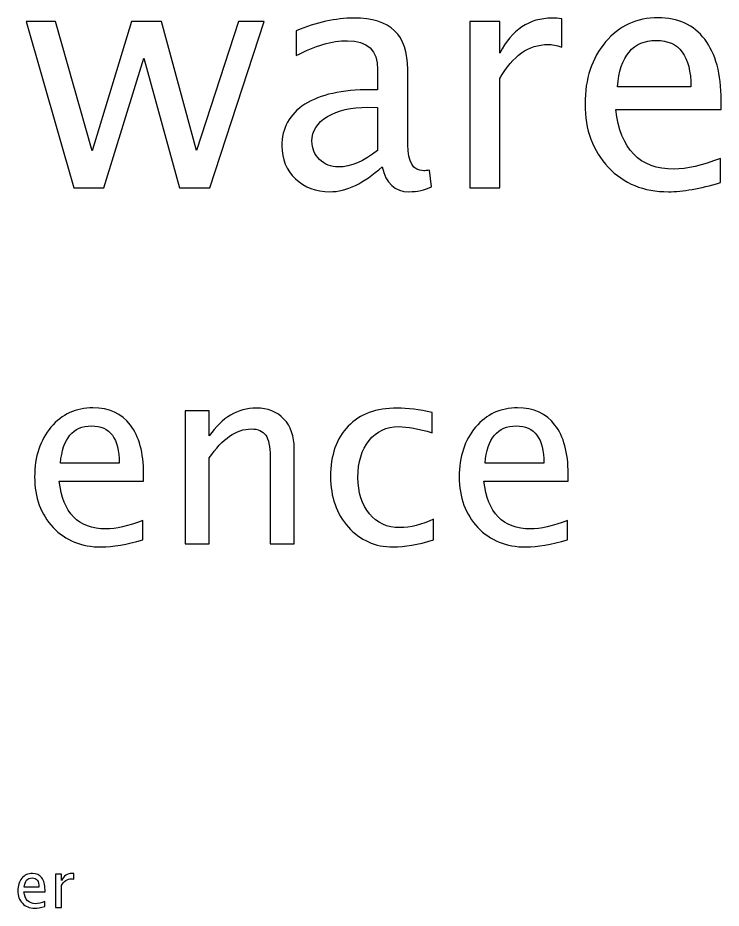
# Model space of a CAD drawing. Header units: centimetres. Extents: x -29.3 to 23.2, y -15.4 to 28.7.
# Drawn here: x 3.3 to 9.23, y 20.6 to 28.1 of the extents above; entities that cross this region are included whole.
import ezdxf

# ---------------------------------------------------------------- set-up
doc = ezdxf.new("R2010")
doc.units = ezdxf.units.CM
doc.header["$MEASUREMENT"] = 0
doc.layers.add('Layer 1', color=7, linetype='Continuous')

msp = doc.modelspace()

# ---------------------------------------------------------------- linework, layer by layer
at = {"layer": 'Layer 1'}
for points, knots in [([(3.77297, 26.67044), (3.77297, 26.67044), (3.3708, 28.07273), (3.3708, 28.07273), (3.3708, 28.07273), (3.3708, 28.07273), (3.61863, 28.07273), (3.61863, 28.07273), (3.61863, 28.07273), (3.61863, 28.07273), (3.92687, 26.98397), (3.92687, 26.98397), (3.92687, 26.98397), (3.92687, 26.98397), (4.25936, 28.07273), (4.25936, 28.07273), (4.25936, 28.07273), (4.25936, 28.07273), (4.51336, 28.07273), (4.51336, 28.07273), (4.51336, 28.07273), (4.51336, 28.07273), (4.80573, 26.98573), (4.80573, 26.98573), (4.80573, 26.98573), (4.80573, 26.98573), (5.15939, 28.07273), (5.15939, 28.07273), (5.15939, 28.07273), (5.15939, 28.07273), (5.37634, 28.07273), (5.37634, 28.07273), (5.37634, 28.07273), (5.37634, 28.07273), (4.91862, 26.67044), (4.91862, 26.67044), (4.91862, 26.67044), (4.91862, 26.67044), (4.66462, 26.67044), (4.66462, 26.67044), (4.66462, 26.67044), (4.66462, 26.67044), (4.36387, 27.76405), (4.36387, 27.76405), (4.36387, 27.76405), (4.36387, 27.76405), (4.02697, 26.67044), (4.02697, 26.67044), (4.02697, 26.67044), (4.02697, 26.67044), (3.77297, 26.67044), (3.77297, 26.67044)], [0, 0, 0, 0, 0.0714286, 0.0714286, 0.0714286, 0.0714286, 0.1428571, 0.1428571, 0.1428571, 0.1428571, 0.2142857, 0.2142857, 0.2142857, 0.2142857, 0.2857143, 0.2857143, 0.2857143, 0.2857143, 0.3571429, 0.3571429, 0.3571429, 0.3571429, 0.4285714, 0.4285714, 0.4285714, 0.4285714, 0.5, 0.5, 0.5, 0.5, 0.5714286, 0.5714286, 0.5714286, 0.5714286, 0.6428571, 0.6428571, 0.6428571, 0.6428571, 0.7142857, 0.7142857, 0.7142857, 0.7142857, 0.7857143, 0.7857143, 0.7857143, 0.7857143, 0.8571429, 0.8571429, 0.8571429, 0.8571429, 1, 1, 1, 1]), ([(6.37029, 26.84903), (6.21772, 26.7088), (6.07087, 26.63869), (5.92976, 26.63869), (5.92976, 26.63869), (5.81379, 26.63869), (5.71721, 26.67485), (5.64093, 26.74761), (5.64093, 26.74761), (5.5642, 26.82037), (5.52583, 26.91209), (5.52583, 27.02278), (5.52583, 27.02278), (5.52583, 27.17579), (5.59021, 27.29353), (5.71898, 27.37555), (5.71898, 27.37555), (5.84774, 27.45757), (6.03251, 27.49858), (6.27328, 27.49858), (6.27328, 27.49858), (6.27328, 27.49858), (6.33281, 27.49858), (6.33281, 27.49858), (6.33281, 27.49858), (6.33281, 27.49858), (6.33281, 27.66748), (6.33281, 27.66748), (6.33281, 27.66748), (6.33281, 27.8302), (6.24814, 27.91133), (6.07837, 27.91133), (6.07837, 27.91133), (5.94696, 27.91133), (5.8032, 27.86988), (5.64754, 27.78698), (5.64754, 27.78698), (5.64754, 27.78698), (5.64754, 27.996), (5.64754, 27.996), (5.64754, 27.996), (5.81864, 28.06656), (5.98003, 28.10183), (6.13129, 28.10183), (6.13129, 28.10183), (6.28695, 28.10183), (6.40204, 28.06656), (6.47568, 27.99556), (6.47568, 27.99556), (6.54977, 27.92456), (6.58681, 27.8152), (6.58681, 27.66748), (6.58681, 27.66748), (6.58681, 27.66748), (6.58681, 27.0338), (6.58681, 27.0338), (6.58681, 27.0338), (6.58681, 26.88872), (6.63135, 26.81596), (6.72086, 26.81596), (6.72086, 26.81596), (6.73189, 26.81596), (6.7482, 26.81772), (6.76981, 26.82125), (6.76981, 26.82125), (6.76981, 26.82125), (6.78789, 26.68014), (6.78789, 26.68014), (6.78789, 26.68014), (6.73013, 26.65236), (6.66663, 26.63869), (6.59695, 26.63869), (6.59695, 26.63869), (6.47833, 26.63869), (6.40292, 26.7088), (6.37029, 26.84903)], [0, 0, 0, 0, 0.05, 0.05, 0.05, 0.05, 0.1, 0.1, 0.1, 0.1, 0.15, 0.15, 0.15, 0.15, 0.2, 0.2, 0.2, 0.2, 0.25, 0.25, 0.25, 0.25, 0.3, 0.3, 0.3, 0.3, 0.35, 0.35, 0.35, 0.35, 0.4, 0.4, 0.4, 0.4, 0.45, 0.45, 0.45, 0.45, 0.5, 0.5, 0.5, 0.5, 0.55, 0.55, 0.55, 0.55, 0.6, 0.6, 0.6, 0.6, 0.65, 0.65, 0.65, 0.65, 0.7, 0.7, 0.7, 0.7, 0.75, 0.75, 0.75, 0.75, 0.8, 0.8, 0.8, 0.8, 0.85, 0.85, 0.85, 0.85, 0.9, 0.9, 0.9, 0.9, 1, 1, 1, 1]), ([(7.10848, 26.67044), (7.10848, 26.67044), (7.10848, 28.07273), (7.10848, 28.07273), (7.10848, 28.07273), (7.10848, 28.07273), (7.36248, 28.07273), (7.36248, 28.07273), (7.36248, 28.07273), (7.36248, 28.07273), (7.36248, 27.80771), (7.36248, 27.80771), (7.36248, 27.80771), (7.46346, 28.00394), (7.60986, 28.10183), (7.80213, 28.10183), (7.80213, 28.10183), (7.82815, 28.10183), (7.85549, 28.09963), (7.88371, 28.09522), (7.88371, 28.09522), (7.88371, 28.09522), (7.88371, 27.85754), (7.88371, 27.85754), (7.88371, 27.85754), (7.83961, 27.87209), (7.80081, 27.87958), (7.76729, 27.87958), (7.76729, 27.87958), (7.6059, 27.87958), (7.47096, 27.78433), (7.36248, 27.59339), (7.36248, 27.59339), (7.36248, 27.59339), (7.36248, 26.67044), (7.36248, 26.67044), (7.36248, 26.67044), (7.36248, 26.67044), (7.10848, 26.67044), (7.10848, 26.67044)], [0, 0, 0, 0, 0.0909091, 0.0909091, 0.0909091, 0.0909091, 0.1818182, 0.1818182, 0.1818182, 0.1818182, 0.2727273, 0.2727273, 0.2727273, 0.2727273, 0.3636364, 0.3636364, 0.3636364, 0.3636364, 0.4545455, 0.4545455, 0.4545455, 0.4545455, 0.5454545, 0.5454545, 0.5454545, 0.5454545, 0.6363636, 0.6363636, 0.6363636, 0.6363636, 0.7272727, 0.7272727, 0.7272727, 0.7272727, 0.8181818, 0.8181818, 0.8181818, 0.8181818, 1, 1, 1, 1]), ([(9.2203, 26.71542), (9.04964, 26.66427), (8.90368, 26.63869), (8.78197, 26.63869), (8.78197, 26.63869), (8.57427, 26.63869), (8.40538, 26.70748), (8.2753, 26.84462), (8.2753, 26.84462), (8.14521, 26.98177), (8.07994, 27.15948), (8.07994, 27.3782), (8.07994, 27.3782), (8.07994, 27.59031), (8.13727, 27.76449), (8.25236, 27.90075), (8.25236, 27.90075), (8.36746, 28.03657), (8.51474, 28.10448), (8.69422, 28.10448), (8.69422, 28.10448), (8.86399, 28.10448), (8.9954, 28.04407), (9.08801, 27.92324), (9.08801, 27.92324), (9.18061, 27.80241), (9.22691, 27.63132), (9.22691, 27.40951), (9.22691, 27.40951), (9.22691, 27.40951), (9.22559, 27.3319), (9.22559, 27.3319), (9.22559, 27.3319), (9.22559, 27.3319), (8.33924, 27.3319), (8.33924, 27.3319), (8.33924, 27.3319), (8.37628, 26.99676), (8.53988, 26.82919), (8.8296, 26.82919), (8.8296, 26.82919), (8.93587, 26.82919), (9.06596, 26.85918), (9.2203, 26.91915), (9.2203, 26.91915), (9.2203, 26.91915), (9.2203, 26.71542), (9.2203, 26.71542)], [0, 0, 0, 0, 0.0769231, 0.0769231, 0.0769231, 0.0769231, 0.1538462, 0.1538462, 0.1538462, 0.1538462, 0.2307692, 0.2307692, 0.2307692, 0.2307692, 0.3076923, 0.3076923, 0.3076923, 0.3076923, 0.3846154, 0.3846154, 0.3846154, 0.3846154, 0.4615385, 0.4615385, 0.4615385, 0.4615385, 0.5384615, 0.5384615, 0.5384615, 0.5384615, 0.6153846, 0.6153846, 0.6153846, 0.6153846, 0.6923077, 0.6923077, 0.6923077, 0.6923077, 0.7692308, 0.7692308, 0.7692308, 0.7692308, 0.8461538, 0.8461538, 0.8461538, 0.8461538, 1, 1, 1, 1]), ([(8.35247, 27.5224), (8.35247, 27.5224), (8.97159, 27.5224), (8.97159, 27.5224), (8.97159, 27.5224), (8.97159, 27.78345), (8.87413, 27.91398), (8.67967, 27.91398), (8.67967, 27.91398), (8.48387, 27.91398), (8.37495, 27.78345), (8.35247, 27.5224)], [0, 0, 0, 0, 0.25, 0.25, 0.25, 0.25, 0.5, 0.5, 0.5, 0.5, 1, 1, 1, 1]), ([(6.33281, 26.9875), (6.33281, 26.9875), (6.33281, 27.34777), (6.33281, 27.34777), (6.33281, 27.34777), (6.33281, 27.34777), (6.25123, 27.35042), (6.25123, 27.35042), (6.25123, 27.35042), (6.11012, 27.35042), (5.99635, 27.3244), (5.90948, 27.27237), (5.90948, 27.27237), (5.82305, 27.21989), (5.77983, 27.15066), (5.77983, 27.06423), (5.77983, 27.06423), (5.77983, 27.00381), (5.80144, 26.95266), (5.84421, 26.91077), (5.84421, 26.91077), (5.88743, 26.86888), (5.9399, 26.84771), (6.00208, 26.84771), (6.00208, 26.84771), (6.10791, 26.84771), (6.21816, 26.89445), (6.33281, 26.9875)], [0, 0, 0, 0, 0.125, 0.125, 0.125, 0.125, 0.25, 0.25, 0.25, 0.25, 0.375, 0.375, 0.375, 0.375, 0.5, 0.5, 0.5, 0.5, 0.625, 0.625, 0.625, 0.625, 0.75, 0.75, 0.75, 0.75, 1, 1, 1, 1]), ([(4.35542, 23.70642), (4.2189, 23.6655), (4.10213, 23.64504), (4.00476, 23.64504), (4.00476, 23.64504), (3.8386, 23.64504), (3.70349, 23.70007), (3.59942, 23.80979), (3.59942, 23.80979), (3.49535, 23.9195), (3.44314, 24.06167), (3.44314, 24.23665), (3.44314, 24.23665), (3.44314, 24.40634), (3.489, 24.54568), (3.58108, 24.65469), (3.58108, 24.65469), (3.67315, 24.76335), (3.79098, 24.81768), (3.93456, 24.81768), (3.93456, 24.81768), (4.07038, 24.81768), (4.17551, 24.76934), (4.24959, 24.67268), (4.24959, 24.67268), (4.32367, 24.57602), (4.36072, 24.43914), (4.36072, 24.2617), (4.36072, 24.2617), (4.36072, 24.2617), (4.35966, 24.19961), (4.35966, 24.19961), (4.35966, 24.19961), (4.35966, 24.19961), (3.65057, 24.19961), (3.65057, 24.19961), (3.65057, 24.19961), (3.68021, 23.9315), (3.81109, 23.79744), (4.04286, 23.79744), (4.04286, 23.79744), (4.12788, 23.79744), (4.23195, 23.82143), (4.35542, 23.86941), (4.35542, 23.86941), (4.35542, 23.86941), (4.35542, 23.70642), (4.35542, 23.70642)], [0, 0, 0, 0, 0.0769231, 0.0769231, 0.0769231, 0.0769231, 0.1538462, 0.1538462, 0.1538462, 0.1538462, 0.2307692, 0.2307692, 0.2307692, 0.2307692, 0.3076923, 0.3076923, 0.3076923, 0.3076923, 0.3846154, 0.3846154, 0.3846154, 0.3846154, 0.4615385, 0.4615385, 0.4615385, 0.4615385, 0.5384615, 0.5384615, 0.5384615, 0.5384615, 0.6153846, 0.6153846, 0.6153846, 0.6153846, 0.6923077, 0.6923077, 0.6923077, 0.6923077, 0.7692308, 0.7692308, 0.7692308, 0.7692308, 0.8461538, 0.8461538, 0.8461538, 0.8461538, 1, 1, 1, 1]), ([(4.71138, 23.67044), (4.71138, 23.67044), (4.71138, 24.79228), (4.71138, 24.79228), (4.71138, 24.79228), (4.71138, 24.79228), (4.91458, 24.79228), (4.91458, 24.79228), (4.91458, 24.79228), (4.91458, 24.79228), (4.91458, 24.58026), (4.91458, 24.58026), (4.91458, 24.58026), (5.02218, 24.73724), (5.15412, 24.81556), (5.31005, 24.81556), (5.31005, 24.81556), (5.40812, 24.81556), (5.48608, 24.78487), (5.54358, 24.72313), (5.54358, 24.72313), (5.60109, 24.66175), (5.63002, 24.57884), (5.63002, 24.47513), (5.63002, 24.47513), (5.63002, 24.47513), (5.63002, 23.67044), (5.63002, 23.67044), (5.63002, 23.67044), (5.63002, 23.67044), (5.42681, 23.67044), (5.42681, 23.67044), (5.42681, 23.67044), (5.42681, 23.67044), (5.42681, 24.40881), (5.42681, 24.40881), (5.42681, 24.40881), (5.42681, 24.49206), (5.41447, 24.55133), (5.39013, 24.58661), (5.39013, 24.58661), (5.36543, 24.62224), (5.32486, 24.63987), (5.26806, 24.63987), (5.26806, 24.63987), (5.14318, 24.63987), (5.02535, 24.55838), (4.91458, 24.3954), (4.91458, 24.3954), (4.91458, 24.3954), (4.91458, 23.67044), (4.91458, 23.67044), (4.91458, 23.67044), (4.91458, 23.67044), (4.71138, 23.67044), (4.71138, 23.67044)], [0, 0, 0, 0, 0.0666667, 0.0666667, 0.0666667, 0.0666667, 0.1333333, 0.1333333, 0.1333333, 0.1333333, 0.2, 0.2, 0.2, 0.2, 0.2666667, 0.2666667, 0.2666667, 0.2666667, 0.3333333, 0.3333333, 0.3333333, 0.3333333, 0.4, 0.4, 0.4, 0.4, 0.4666667, 0.4666667, 0.4666667, 0.4666667, 0.5333333, 0.5333333, 0.5333333, 0.5333333, 0.6, 0.6, 0.6, 0.6, 0.6666667, 0.6666667, 0.6666667, 0.6666667, 0.7333333, 0.7333333, 0.7333333, 0.7333333, 0.8, 0.8, 0.8, 0.8, 0.8666667, 0.8666667, 0.8666667, 0.8666667, 1, 1, 1, 1]), ([(6.80406, 23.70431), (6.67248, 23.6648), (6.55888, 23.64504), (6.46328, 23.64504), (6.46328, 23.64504), (6.31159, 23.64504), (6.186, 23.70113), (6.08616, 23.81296), (6.08616, 23.81296), (5.98632, 23.92515), (5.93623, 24.06661), (5.93623, 24.237), (5.93623, 24.237), (5.93623, 24.41904), (5.98562, 24.56121), (6.0844, 24.66281), (6.0844, 24.66281), (6.18318, 24.76476), (6.32111, 24.81556), (6.49821, 24.81556), (6.49821, 24.81556), (6.58534, 24.81556), (6.68341, 24.80356), (6.79136, 24.77958), (6.79136, 24.77958), (6.79136, 24.77958), (6.79136, 24.60812), (6.79136, 24.60812), (6.79136, 24.60812), (6.67671, 24.64199), (6.58323, 24.65892), (6.51126, 24.65892), (6.51126, 24.65892), (6.40684, 24.65892), (6.32323, 24.61977), (6.26079, 24.5418), (6.26079, 24.5418), (6.19834, 24.46384), (6.16695, 24.35977), (6.16695, 24.22995), (6.16695, 24.22995), (6.16695, 24.104), (6.1994, 24.0024), (6.26396, 23.92444), (6.26396, 23.92444), (6.32852, 23.84683), (6.41283, 23.80802), (6.51761, 23.80802), (6.51761, 23.80802), (6.61039, 23.80802), (6.70564, 23.83201), (6.80406, 23.87999), (6.80406, 23.87999), (6.80406, 23.87999), (6.80406, 23.70431), (6.80406, 23.70431)], [0, 0, 0, 0, 0.0666667, 0.0666667, 0.0666667, 0.0666667, 0.1333333, 0.1333333, 0.1333333, 0.1333333, 0.2, 0.2, 0.2, 0.2, 0.2666667, 0.2666667, 0.2666667, 0.2666667, 0.3333333, 0.3333333, 0.3333333, 0.3333333, 0.4, 0.4, 0.4, 0.4, 0.4666667, 0.4666667, 0.4666667, 0.4666667, 0.5333333, 0.5333333, 0.5333333, 0.5333333, 0.6, 0.6, 0.6, 0.6, 0.6666667, 0.6666667, 0.6666667, 0.6666667, 0.7333333, 0.7333333, 0.7333333, 0.7333333, 0.8, 0.8, 0.8, 0.8, 0.8666667, 0.8666667, 0.8666667, 0.8666667, 1, 1, 1, 1]), ([(7.9326, 23.70642), (7.79608, 23.6655), (7.67931, 23.64504), (7.58194, 23.64504), (7.58194, 23.64504), (7.41578, 23.64504), (7.28067, 23.70007), (7.1766, 23.80979), (7.1766, 23.80979), (7.07253, 23.9195), (7.02032, 24.06167), (7.02032, 24.23665), (7.02032, 24.23665), (7.02032, 24.40634), (7.06618, 24.54568), (7.15826, 24.65469), (7.15826, 24.65469), (7.25033, 24.76335), (7.36816, 24.81768), (7.51174, 24.81768), (7.51174, 24.81768), (7.64756, 24.81768), (7.75269, 24.76934), (7.82677, 24.67268), (7.82677, 24.67268), (7.90085, 24.57602), (7.9379, 24.43914), (7.9379, 24.2617), (7.9379, 24.2617), (7.9379, 24.2617), (7.93684, 24.19961), (7.93684, 24.19961), (7.93684, 24.19961), (7.93684, 24.19961), (7.22775, 24.19961), (7.22775, 24.19961), (7.22775, 24.19961), (7.25739, 23.9315), (7.38827, 23.79744), (7.62004, 23.79744), (7.62004, 23.79744), (7.70506, 23.79744), (7.80913, 23.82143), (7.9326, 23.86941), (7.9326, 23.86941), (7.9326, 23.86941), (7.9326, 23.70642), (7.9326, 23.70642)], [0, 0, 0, 0, 0.0769231, 0.0769231, 0.0769231, 0.0769231, 0.1538462, 0.1538462, 0.1538462, 0.1538462, 0.2307692, 0.2307692, 0.2307692, 0.2307692, 0.3076923, 0.3076923, 0.3076923, 0.3076923, 0.3846154, 0.3846154, 0.3846154, 0.3846154, 0.4615385, 0.4615385, 0.4615385, 0.4615385, 0.5384615, 0.5384615, 0.5384615, 0.5384615, 0.6153846, 0.6153846, 0.6153846, 0.6153846, 0.6923077, 0.6923077, 0.6923077, 0.6923077, 0.7692308, 0.7692308, 0.7692308, 0.7692308, 0.8461538, 0.8461538, 0.8461538, 0.8461538, 1, 1, 1, 1]), ([(3.66116, 24.35201), (3.66116, 24.35201), (4.15646, 24.35201), (4.15646, 24.35201), (4.15646, 24.35201), (4.15646, 24.56085), (4.07849, 24.66527), (3.92292, 24.66527), (3.92292, 24.66527), (3.76629, 24.66527), (3.67915, 24.56085), (3.66116, 24.35201)], [0, 0, 0, 0, 0.25, 0.25, 0.25, 0.25, 0.5, 0.5, 0.5, 0.5, 1, 1, 1, 1]), ([(7.23834, 24.35201), (7.23834, 24.35201), (7.73364, 24.35201), (7.73364, 24.35201), (7.73364, 24.35201), (7.73364, 24.56085), (7.65567, 24.66527), (7.5001, 24.66527), (7.5001, 24.66527), (7.34347, 24.66527), (7.25633, 24.56085), (7.23834, 24.35201)], [0, 0, 0, 0, 0.25, 0.25, 0.25, 0.25, 0.5, 0.5, 0.5, 0.5, 1, 1, 1, 1]), ([(3.52965, 20.61629), (3.49552, 20.60606), (3.46632, 20.60094), (3.44198, 20.60094), (3.44198, 20.60094), (3.40044, 20.60094), (3.36666, 20.6147), (3.34065, 20.64213), (3.34065, 20.64213), (3.31463, 20.66956), (3.30158, 20.7051), (3.30158, 20.74884), (3.30158, 20.74884), (3.30158, 20.79126), (3.31304, 20.8261), (3.33606, 20.85335), (3.33606, 20.85335), (3.35908, 20.88052), (3.38854, 20.8941), (3.42443, 20.8941), (3.42443, 20.8941), (3.45839, 20.8941), (3.48467, 20.88202), (3.50319, 20.85785), (3.50319, 20.85785), (3.52171, 20.83369), (3.53097, 20.79947), (3.53097, 20.7551), (3.53097, 20.7551), (3.53097, 20.7551), (3.53071, 20.73958), (3.53071, 20.73958), (3.53071, 20.73958), (3.53071, 20.73958), (3.35343, 20.73958), (3.35343, 20.73958), (3.35343, 20.73958), (3.36084, 20.67255), (3.39356, 20.63904), (3.45151, 20.63904), (3.45151, 20.63904), (3.47276, 20.63904), (3.49878, 20.64504), (3.52965, 20.65703), (3.52965, 20.65703), (3.52965, 20.65703), (3.52965, 20.61629), (3.52965, 20.61629)], [0, 0, 0, 0, 0.0769231, 0.0769231, 0.0769231, 0.0769231, 0.1538462, 0.1538462, 0.1538462, 0.1538462, 0.2307692, 0.2307692, 0.2307692, 0.2307692, 0.3076923, 0.3076923, 0.3076923, 0.3076923, 0.3846154, 0.3846154, 0.3846154, 0.3846154, 0.4615385, 0.4615385, 0.4615385, 0.4615385, 0.5384615, 0.5384615, 0.5384615, 0.5384615, 0.6153846, 0.6153846, 0.6153846, 0.6153846, 0.6923077, 0.6923077, 0.6923077, 0.6923077, 0.7692308, 0.7692308, 0.7692308, 0.7692308, 0.8461538, 0.8461538, 0.8461538, 0.8461538, 1, 1, 1, 1]), ([(3.61864, 20.60729), (3.61864, 20.60729), (3.61864, 20.88775), (3.61864, 20.88775), (3.61864, 20.88775), (3.61864, 20.88775), (3.66944, 20.88775), (3.66944, 20.88775), (3.66944, 20.88775), (3.66944, 20.88775), (3.66944, 20.83474), (3.66944, 20.83474), (3.66944, 20.83474), (3.68964, 20.87399), (3.71892, 20.89357), (3.75737, 20.89357), (3.75737, 20.89357), (3.76257, 20.89357), (3.76804, 20.89313), (3.77369, 20.89225), (3.77369, 20.89225), (3.77369, 20.89225), (3.77369, 20.84471), (3.77369, 20.84471), (3.77369, 20.84471), (3.76487, 20.84762), (3.75711, 20.84912), (3.7504, 20.84912), (3.7504, 20.84912), (3.71812, 20.84912), (3.69114, 20.83007), (3.66944, 20.79188), (3.66944, 20.79188), (3.66944, 20.79188), (3.66944, 20.60729), (3.66944, 20.60729), (3.66944, 20.60729), (3.66944, 20.60729), (3.61864, 20.60729), (3.61864, 20.60729)], [0, 0, 0, 0, 0.0909091, 0.0909091, 0.0909091, 0.0909091, 0.1818182, 0.1818182, 0.1818182, 0.1818182, 0.2727273, 0.2727273, 0.2727273, 0.2727273, 0.3636364, 0.3636364, 0.3636364, 0.3636364, 0.4545455, 0.4545455, 0.4545455, 0.4545455, 0.5454545, 0.5454545, 0.5454545, 0.5454545, 0.6363636, 0.6363636, 0.6363636, 0.6363636, 0.7272727, 0.7272727, 0.7272727, 0.7272727, 0.8181818, 0.8181818, 0.8181818, 0.8181818, 1, 1, 1, 1]), ([(3.35608, 20.77768), (3.35608, 20.77768), (3.47991, 20.77768), (3.47991, 20.77768), (3.47991, 20.77768), (3.47991, 20.82989), (3.46041, 20.856), (3.42152, 20.856), (3.42152, 20.856), (3.38236, 20.856), (3.36058, 20.82989), (3.35608, 20.77768)], [0, 0, 0, 0, 0.25, 0.25, 0.25, 0.25, 0.5, 0.5, 0.5, 0.5, 1, 1, 1, 1])]:
    msp.add_open_spline(points, degree=3, knots=knots, dxfattribs=at)

doc.saveas('drawing.dxf')
